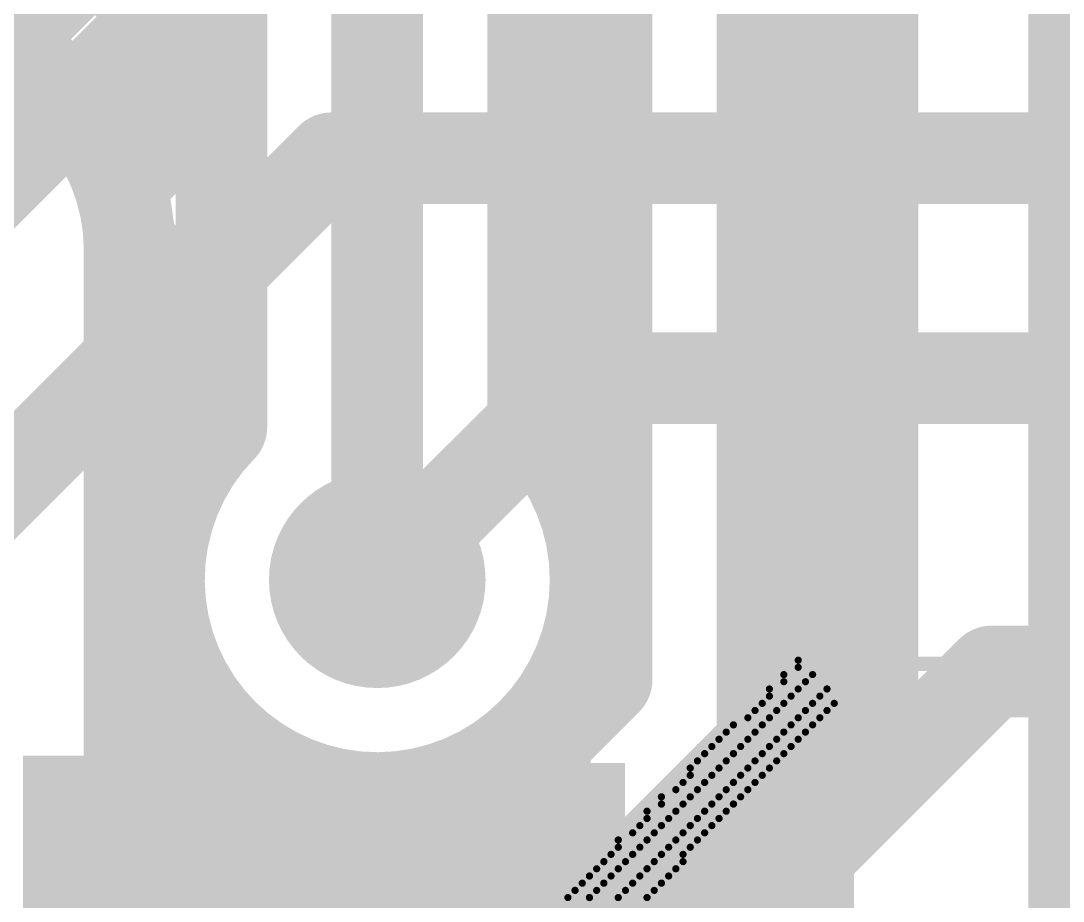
# Model space of a CAD drawing. Header units: inches. Extents: x -0.14 to 1.19, y -0.12 to 0.99.
# Drawn here: x 0.4901 to 0.6038, y 0.6339 to 0.73 of the extents above; entities that cross this region are included whole.
import ezdxf

# ---------------------------------------------------------------- set-up
doc = ezdxf.new("R2010")
doc.units = ezdxf.units.IN
doc.header["$MEASUREMENT"] = 0
for name, color, linetype in [('Bottom Layer', 5, 'Continuous'), ('Bottom Overlay', 54, 'Continuous'), ('Top Layer', 1, 'Continuous'), ('Top Paste', 8, 'Continuous'), ('Top Solder', 216, 'Continuous'), ('Via Holes', 16, 'Continuous')]:
    doc.layers.add(name, color=color, linetype=linetype)

# ---------------------------------------------------------------- blocks, each defined once
blk = doc.blocks.new('SO_14_35')
at = {"layer": 'Top Layer'}
blk.add_hatch(color=1, dxfattribs=at).paths.add_polyline_path([(0.07835, 0.16181), (0.13228, 0.16181), (0.13228, 0.13819), (0.07835, 0.13819)])
at = {"layer": 'Top Paste'}
blk.add_hatch(color=8, dxfattribs=at).paths.add_polyline_path([(0.07835, 0.16181), (0.13228, 0.16181), (0.13228, 0.13819), (0.07835, 0.13819)])
at = {"layer": 'Top Solder'}
blk.add_hatch(color=216, dxfattribs=at).paths.add_polyline_path([(0.07435, 0.16581), (0.13628, 0.16581), (0.13628, 0.13419), (0.07435, 0.13419)])

msp = doc.modelspace()

# ---------------------------------------------------------------- hatches: boundary and pattern name
at = {"layer": 'Bottom Layer'}
h = msp.add_hatch(color=5, dxfattribs=at)
edge = h.paths.add_edge_path()
edge.add_arc((0.529, 0.669), 0.01181, 0, 360)
at = {"layer": 'Top Layer'}
h = msp.add_hatch(color=1, dxfattribs=at)
edge = h.paths.add_edge_path()
edge.add_arc((0.529, 0.669), 0.01181, 0, 360)
msp.add_hatch(color=1, dxfattribs=at).paths.add_polyline_path([(0.556, 0.649), (0.49368, 0.649), (0.49368, 0.571), (0.556, 0.571)])
at = {"layer": 'Via Holes'}
h = msp.add_hatch(color=7, dxfattribs=at)
edge = h.paths.add_edge_path()
edge.add_arc((0.529, 0.669), 0.00591, 0, 360)

# ---------------------------------------------------------------- linework, layer by layer
at = {"layer": 'Bottom Layer'}
for points, const_width in [([(0.46089, 0.775), (0.512, 0.72389)], 0.01), ([(0.577, 0.64856), (0.577, 0.76656)], 0.022), ([(0.611, 0.421), (0.611, 0.76)], 0.022), ([(0.48853, 0.72799), (0.52229, 0.76176)], 0.01), ([(0.45901, 0.75752), (0.49526, 0.72126)], 0.01), ([(0.512, 0.68567), (0.512, 0.74331)], 0.01), ([(0.529, 0.669), (0.529, 0.74331)], 0.01), ([(0.554, 0.65809), (0.554, 0.74157)], 0.01), ([(0.546, 0.72889), (0.554, 0.73689)], 0.01), ([(0.546, 0.68567), (0.546, 0.73627)], 0.01), ([(0.50089, 0.71207), (0.512, 0.72318)], 0.01), ([(0.546, 0.71817), (0.554, 0.71017)], 0.01), ([(0.546, 0.70061), (0.554, 0.70861)], 0.01), ([(0.50199, 0.70561), (0.512, 0.69561)], 0.01), ([(0.502, 0.49778), (0.502, 0.705)], 0.01), ([(0.502, 0.68489), (0.512, 0.69489)], 0.01), ([(0.546, 0.68989), (0.554, 0.68189)], 0.01), ([(0.55122, 0.67755), (0.554, 0.68032)], 0.01), ([(0.502, 0.67732), (0.50565, 0.67367)], 0.01), ([(0.502, 0.65661), (0.50653, 0.66113)], 0.01), ([(0.52406, 0.62815), (0.554, 0.65809)], 0.01), ([(0.53544, 0.607), (0.577, 0.64856)], 0.022), ([(0.502, 0.64904), (0.5233, 0.62774)], 0.01), ([(0.502, 0.62832), (0.52045, 0.64678)], 0.01), ([(0.53367, 0.64565), (0.53762, 0.6417)], 0.01)]:
    msp.add_lwpolyline(points, dxfattribs=dict(at, const_width=const_width))
for points, const_width in [([(0.5435, 0.72889, 1), (0.5485, 0.72889, 1)], 0.005), ([(0.48603, 0.72799, 1), (0.49103, 0.72799, 1)], 0.005), ([(0.5095, 0.72389, 1), (0.5145, 0.72389, 1)], 0.005), ([(0.5095, 0.72318, 1), (0.5145, 0.72318, 1)], 0.005), ([(0.49276, 0.72126, 1), (0.49776, 0.72126, 1)], 0.005), ([(0.49276, 0.72126, 1), (0.49776, 0.72126, 1)], 0.005), ([(0.49276, 0.72126, 1), (0.49776, 0.72126, 1)], 0.005), ([(0.5435, 0.71817, 1), (0.5485, 0.71817, 1)], 0.005), ([(0.49839, 0.71207, 1), (0.50339, 0.71207, 1)], 0.005), ([(0.5515, 0.71017, 1), (0.5565, 0.71017, 1)], 0.005), ([(0.5515, 0.70861, 1), (0.5565, 0.70861, 1)], 0.005), ([(0.49949, 0.70561, 1), (0.50449, 0.70561, 1)], 0.005), ([(0.4995, 0.705, 1), (0.5045, 0.705, 1)], 0.005), ([(0.4995, 0.705, 1), (0.5045, 0.705, 1)], 0.005), ([(0.4995, 0.705, 1), (0.5045, 0.705, 1)], 0.005), ([(0.5435, 0.70061, 1), (0.5485, 0.70061, 1)], 0.005), ([(0.5095, 0.69561, 1), (0.5145, 0.69561, 1)], 0.005), ([(0.5095, 0.69489, 1), (0.5145, 0.69489, 1)], 0.005), ([(0.5435, 0.68989, 1), (0.5485, 0.68989, 1)], 0.005), ([(0.5095, 0.68567, 1), (0.5145, 0.68567, 1)], 0.005), ([(0.5095, 0.68567, 1), (0.5145, 0.68567, 1)], 0.005), ([(0.5435, 0.68567, 1), (0.5485, 0.68567, 1)], 0.005), ([(0.5435, 0.68567, 1), (0.5485, 0.68567, 1)], 0.005), ([(0.4995, 0.68489, 1), (0.5045, 0.68489, 1)], 0.005), ([(0.5515, 0.68189, 1), (0.5565, 0.68189, 1)], 0.005), ([(0.5515, 0.68032, 1), (0.5565, 0.68032, 1)], 0.005), ([(0.4995, 0.67732, 1), (0.5045, 0.67732, 1)], 0.005), ([(0.54872, 0.67755, 1), (0.55372, 0.67755, 1)], 0.005), ([(0.50315, 0.67367, 1), (0.50815, 0.67367, 1)], 0.005), ([(0.5265, 0.669, 1), (0.5315, 0.669, 1)], 0.005), ([(0.55031, 0.669, 1), (0.55531, 0.669, 1)], 0.005), ([(0.55031, 0.669, 1), (0.55531, 0.669, 1)], 0.005), ([(0.50403, 0.66113, 1), (0.50903, 0.66113, 1)], 0.005), ([(0.5515, 0.65809, 1), (0.5565, 0.65809, 1)], 0.005), ([(0.5515, 0.65809, 1), (0.5565, 0.65809, 1)], 0.005), ([(0.4995, 0.65661, 1), (0.5045, 0.65661, 1)], 0.005), ([(0.5715, 0.64856, 1), (0.5825, 0.64856, 1)], 0.011), ([(0.5715, 0.64856, 1), (0.5825, 0.64856, 1)], 0.011), ([(0.4995, 0.64904, 1), (0.5045, 0.64904, 1)], 0.005), ([(0.51795, 0.64678, 1), (0.52295, 0.64678, 1)], 0.005), ([(0.53117, 0.64565, 1), (0.53617, 0.64565, 1)], 0.005), ([(0.53512, 0.6417, 1), (0.54012, 0.6417, 1)], 0.005)]:
    msp.add_lwpolyline(points, format="xyb", close=True, dxfattribs=dict(at, const_width=const_width))
at = {"layer": 'Bottom Layer', "const_width": 0.01}
for points in [[(0.49526, 0.72126, -0.198912), (0.502, 0.705)], [(0.49526, 0.72126, -0.198912), (0.502, 0.705)], [(0.55281, 0.669, -1.488751), (0.512, 0.68567)], [(0.546, 0.68567, -0.196384), (0.55281, 0.669)]]:
    msp.add_lwpolyline(points, format="xyb", dxfattribs=at)
at = {"layer": 'Bottom Overlay', "const_width": 0.000785}
for points in [[(0.57491, 0.66023), (0.6118, 0.66023)], [(0.57491, 0.65945), (0.61259, 0.65945)], [(0.57334, 0.65866), (0.57648, 0.65866)], [(0.57334, 0.65788), (0.57569, 0.65788)], [(0.57177, 0.65709), (0.57491, 0.65709)], [(0.57805, 0.65709), (0.60945, 0.65709)], [(0.57098, 0.65552), (0.57334, 0.65552)], [(0.57177, 0.65631), (0.57412, 0.65631)], [(0.57648, 0.65552), (0.57883, 0.65552)], [(0.57726, 0.65631), (0.61023, 0.65631)], [(0.5702, 0.65474), (0.57255, 0.65474)], [(0.57569, 0.65474), (0.57805, 0.65474)], [(0.56941, 0.65395), (0.57177, 0.65395)], [(0.57491, 0.65395), (0.57726, 0.65395)], [(0.56706, 0.65238), (0.5702, 0.65238)], [(0.56784, 0.65317), (0.57098, 0.65317)], [(0.57334, 0.65238), (0.57569, 0.65238)], [(0.57412, 0.65317), (0.57648, 0.65317)], [(0.56627, 0.6516), (0.56941, 0.6516)], [(0.57255, 0.6516), (0.57491, 0.6516)], [(0.5647, 0.65003), (0.56784, 0.65003)], [(0.56549, 0.65081), (0.56863, 0.65081)], [(0.57098, 0.65003), (0.57334, 0.65003)], [(0.57177, 0.65081), (0.57412, 0.65081)], [(0.56392, 0.64924), (0.56706, 0.64924)], [(0.5702, 0.64924), (0.57255, 0.64924)], [(0.56313, 0.64846), (0.56627, 0.64846)], [(0.56313, 0.64767), (0.56549, 0.64767)], [(0.56863, 0.64767), (0.57098, 0.64767)], [(0.56941, 0.64846), (0.57177, 0.64846)], [(0.56235, 0.64689), (0.5647, 0.64689)], [(0.56784, 0.64689), (0.5702, 0.64689)], [(0.55999, 0.64532), (0.56313, 0.64532)], [(0.56156, 0.6461), (0.56392, 0.6461)], [(0.56627, 0.64532), (0.56863, 0.64532)], [(0.56706, 0.6461), (0.56941, 0.6461)], [(0.55999, 0.64453), (0.56235, 0.64453)], [(0.56549, 0.64453), (0.56784, 0.64453)], [(0.55842, 0.64375), (0.56156, 0.64375)], [(0.55842, 0.64296), (0.56078, 0.64296)], [(0.56392, 0.64296), (0.56627, 0.64296)], [(0.5647, 0.64375), (0.56706, 0.64375)], [(0.55764, 0.64218), (0.55999, 0.64218)], [(0.56313, 0.64218), (0.56549, 0.64218)], [(0.55685, 0.64139), (0.55921, 0.64139)], [(0.56235, 0.64139), (0.5647, 0.64139)], [(0.55528, 0.64061), (0.55842, 0.64061)], [(0.55528, 0.63982), (0.55764, 0.63982)], [(0.56078, 0.63982), (0.56313, 0.63982)], [(0.56156, 0.64061), (0.56392, 0.64061)], [(0.5545, 0.63904), (0.55685, 0.63904)], [(0.55999, 0.63904), (0.56235, 0.63904)], [(0.55293, 0.63747), (0.55528, 0.63747)], [(0.55371, 0.63825), (0.55607, 0.63825)], [(0.55842, 0.63747), (0.56156, 0.63747)], [(0.55921, 0.63825), (0.56235, 0.63825)], [(0.55214, 0.63668), (0.5545, 0.63668)], [(0.55764, 0.63668), (0.56078, 0.63668)], [(0.55057, 0.63511), (0.55293, 0.63511)], [(0.55136, 0.6359), (0.55371, 0.6359)], [(0.55607, 0.63511), (0.55921, 0.63511)], [(0.55685, 0.6359), (0.55999, 0.6359)], [(0.54979, 0.63433), (0.55214, 0.63433)], [(0.55528, 0.63433), (0.55842, 0.63433)]]:
    msp.add_lwpolyline(points, dxfattribs=at)
at = {"layer": 'Bottom Overlay', "const_width": 0.000392}
for points in [[(0.57471, 0.66023, 1), (0.5751, 0.66023, 1)], [(0.57471, 0.65945, 1), (0.5751, 0.65945, 1)], [(0.57314, 0.65866, 1), (0.57353, 0.65866, 1)], [(0.57314, 0.65788, 1), (0.57353, 0.65788, 1)], [(0.5755, 0.65788, 1), (0.57589, 0.65788, 1)], [(0.57628, 0.65866, 1), (0.57667, 0.65866, 1)], [(0.57157, 0.65709, 1), (0.57196, 0.65709, 1)], [(0.57471, 0.65709, 1), (0.5751, 0.65709, 1)], [(0.57785, 0.65709, 1), (0.57824, 0.65709, 1)], [(0.57079, 0.65552, 1), (0.57118, 0.65552, 1)], [(0.57157, 0.65631, 1), (0.57196, 0.65631, 1)], [(0.57314, 0.65552, 1), (0.57353, 0.65552, 1)], [(0.57393, 0.65631, 1), (0.57432, 0.65631, 1)], [(0.57628, 0.65552, 1), (0.57667, 0.65552, 1)], [(0.57707, 0.65631, 1), (0.57746, 0.65631, 1)], [(0.57864, 0.65552, 1), (0.57903, 0.65552, 1)], [(0.57, 0.65474, 1), (0.57039, 0.65474, 1)], [(0.57236, 0.65474, 1), (0.57275, 0.65474, 1)], [(0.5755, 0.65474, 1), (0.57589, 0.65474, 1)], [(0.57785, 0.65474, 1), (0.57824, 0.65474, 1)], [(0.56922, 0.65395, 1), (0.56961, 0.65395, 1)], [(0.57157, 0.65395, 1), (0.57196, 0.65395, 1)], [(0.57471, 0.65395, 1), (0.5751, 0.65395, 1)], [(0.57707, 0.65395, 1), (0.57746, 0.65395, 1)], [(0.56686, 0.65238, 1), (0.56725, 0.65238, 1)], [(0.56764, 0.65317, 1), (0.56804, 0.65317, 1)], [(0.57, 0.65238, 1), (0.57039, 0.65238, 1)], [(0.57079, 0.65317, 1), (0.57118, 0.65317, 1)], [(0.57314, 0.65238, 1), (0.57353, 0.65238, 1)], [(0.57393, 0.65317, 1), (0.57432, 0.65317, 1)], [(0.5755, 0.65238, 1), (0.57589, 0.65238, 1)], [(0.57628, 0.65317, 1), (0.57667, 0.65317, 1)], [(0.56607, 0.6516, 1), (0.56647, 0.6516, 1)], [(0.56922, 0.6516, 1), (0.56961, 0.6516, 1)], [(0.57236, 0.6516, 1), (0.57275, 0.6516, 1)], [(0.57471, 0.6516, 1), (0.5751, 0.6516, 1)], [(0.5645, 0.65003, 1), (0.5649, 0.65003, 1)], [(0.56529, 0.65081, 1), (0.56568, 0.65081, 1)], [(0.56764, 0.65003, 1), (0.56804, 0.65003, 1)], [(0.56843, 0.65081, 1), (0.56882, 0.65081, 1)], [(0.57079, 0.65003, 1), (0.57118, 0.65003, 1)], [(0.57157, 0.65081, 1), (0.57196, 0.65081, 1)], [(0.57314, 0.65003, 1), (0.57353, 0.65003, 1)], [(0.57393, 0.65081, 1), (0.57432, 0.65081, 1)], [(0.56372, 0.64924, 1), (0.56411, 0.64924, 1)], [(0.56686, 0.64924, 1), (0.56725, 0.64924, 1)], [(0.57, 0.64924, 1), (0.57039, 0.64924, 1)], [(0.57236, 0.64924, 1), (0.57275, 0.64924, 1)], [(0.56293, 0.64846, 1), (0.56333, 0.64846, 1)], [(0.56293, 0.64767, 1), (0.56333, 0.64767, 1)], [(0.56529, 0.64767, 1), (0.56568, 0.64767, 1)], [(0.56607, 0.64846, 1), (0.56647, 0.64846, 1)], [(0.56843, 0.64767, 1), (0.56882, 0.64767, 1)], [(0.56922, 0.64846, 1), (0.56961, 0.64846, 1)], [(0.57079, 0.64767, 1), (0.57118, 0.64767, 1)], [(0.57157, 0.64846, 1), (0.57196, 0.64846, 1)], [(0.56215, 0.64689, 1), (0.56254, 0.64689, 1)], [(0.5645, 0.64689, 1), (0.5649, 0.64689, 1)], [(0.56764, 0.64689, 1), (0.56804, 0.64689, 1)], [(0.57, 0.64689, 1), (0.57039, 0.64689, 1)], [(0.55979, 0.64532, 1), (0.56019, 0.64532, 1)], [(0.56136, 0.6461, 1), (0.56176, 0.6461, 1)], [(0.56293, 0.64532, 1), (0.56333, 0.64532, 1)], [(0.56372, 0.6461, 1), (0.56411, 0.6461, 1)], [(0.56607, 0.64532, 1), (0.56647, 0.64532, 1)], [(0.56686, 0.6461, 1), (0.56725, 0.6461, 1)], [(0.56843, 0.64532, 1), (0.56882, 0.64532, 1)], [(0.56922, 0.6461, 1), (0.56961, 0.6461, 1)], [(0.55979, 0.64453, 1), (0.56019, 0.64453, 1)], [(0.56215, 0.64453, 1), (0.56254, 0.64453, 1)], [(0.56529, 0.64453, 1), (0.56568, 0.64453, 1)], [(0.56764, 0.64453, 1), (0.56804, 0.64453, 1)], [(0.55822, 0.64375, 1), (0.55862, 0.64375, 1)], [(0.55822, 0.64296, 1), (0.55862, 0.64296, 1)], [(0.56058, 0.64296, 1), (0.56097, 0.64296, 1)], [(0.56136, 0.64375, 1), (0.56176, 0.64375, 1)], [(0.56372, 0.64296, 1), (0.56411, 0.64296, 1)], [(0.5645, 0.64375, 1), (0.5649, 0.64375, 1)], [(0.56607, 0.64296, 1), (0.56647, 0.64296, 1)], [(0.56686, 0.64375, 1), (0.56725, 0.64375, 1)], [(0.55744, 0.64218, 1), (0.55783, 0.64218, 1)], [(0.55979, 0.64218, 1), (0.56019, 0.64218, 1)], [(0.56293, 0.64218, 1), (0.56333, 0.64218, 1)], [(0.56529, 0.64218, 1), (0.56568, 0.64218, 1)], [(0.55665, 0.64139, 1), (0.55705, 0.64139, 1)], [(0.55901, 0.64139, 1), (0.5594, 0.64139, 1)], [(0.56215, 0.64139, 1), (0.56254, 0.64139, 1)], [(0.5645, 0.64139, 1), (0.5649, 0.64139, 1)], [(0.55508, 0.64061, 1), (0.55548, 0.64061, 1)], [(0.55508, 0.63982, 1), (0.55548, 0.63982, 1)], [(0.55744, 0.63982, 1), (0.55783, 0.63982, 1)], [(0.55822, 0.64061, 1), (0.55862, 0.64061, 1)], [(0.56058, 0.63982, 1), (0.56097, 0.63982, 1)], [(0.56136, 0.64061, 1), (0.56176, 0.64061, 1)], [(0.56293, 0.63982, 1), (0.56333, 0.63982, 1)], [(0.56372, 0.64061, 1), (0.56411, 0.64061, 1)], [(0.5543, 0.63904, 1), (0.55469, 0.63904, 1)], [(0.55665, 0.63904, 1), (0.55705, 0.63904, 1)], [(0.55979, 0.63904, 1), (0.56019, 0.63904, 1)], [(0.56215, 0.63904, 1), (0.56254, 0.63904, 1)], [(0.55273, 0.63747, 1), (0.55312, 0.63747, 1)], [(0.55351, 0.63825, 1), (0.55391, 0.63825, 1)], [(0.55508, 0.63747, 1), (0.55548, 0.63747, 1)], [(0.55587, 0.63825, 1), (0.55626, 0.63825, 1)], [(0.55822, 0.63747, 1), (0.55862, 0.63747, 1)], [(0.55901, 0.63825, 1), (0.5594, 0.63825, 1)], [(0.56136, 0.63747, 1), (0.56176, 0.63747, 1)], [(0.56215, 0.63825, 1), (0.56254, 0.63825, 1)], [(0.55194, 0.63668, 1), (0.55234, 0.63668, 1)], [(0.5543, 0.63668, 1), (0.55469, 0.63668, 1)], [(0.55744, 0.63668, 1), (0.55783, 0.63668, 1)], [(0.56058, 0.63668, 1), (0.56097, 0.63668, 1)], [(0.55037, 0.63511, 1), (0.55077, 0.63511, 1)], [(0.55116, 0.6359, 1), (0.55155, 0.6359, 1)], [(0.55273, 0.63511, 1), (0.55312, 0.63511, 1)], [(0.55351, 0.6359, 1), (0.55391, 0.6359, 1)], [(0.55587, 0.63511, 1), (0.55626, 0.63511, 1)], [(0.55665, 0.6359, 1), (0.55705, 0.6359, 1)], [(0.55901, 0.63511, 1), (0.5594, 0.63511, 1)], [(0.55979, 0.6359, 1), (0.56019, 0.6359, 1)], [(0.54959, 0.63433, 1), (0.54998, 0.63433, 1)], [(0.55194, 0.63433, 1), (0.55234, 0.63433, 1)], [(0.55508, 0.63433, 1), (0.55548, 0.63433, 1)], [(0.55822, 0.63433, 1), (0.55862, 0.63433, 1)]]:
    msp.add_lwpolyline(points, format="xyb", close=True, dxfattribs=at)
at = {"layer": 'Top Layer', "const_width": 0.01}
for points in [[(0.389, 0.614), (0.51, 0.735)], [(0.418, 0.609), (0.524, 0.715)], [(0.524, 0.715), (0.679, 0.715)], [(0.529, 0.669), (0.551, 0.691)], [(0.551, 0.691), (0.643, 0.691)], [(0.576, 0.639), (0.596, 0.659)], [(0.596, 0.659), (0.891, 0.659)], [(0.576, 0.542), (0.576, 0.639)]]:
    msp.add_lwpolyline(points, dxfattribs=at)
at = {"layer": 'Top Layer', "const_width": 0.005}
for points in [[(0.5215, 0.715, 1), (0.5265, 0.715, 1)], [(0.5215, 0.715, 1), (0.5265, 0.715, 1)], [(0.5485, 0.691, 1), (0.5535, 0.691, 1)], [(0.5485, 0.691, 1), (0.5535, 0.691, 1)], [(0.5265, 0.669, 1), (0.5315, 0.669, 1)], [(0.5935, 0.659, 1), (0.5985, 0.659, 1)], [(0.5935, 0.659, 1), (0.5985, 0.659, 1)], [(0.5735, 0.639, 1), (0.5785, 0.639, 1)], [(0.5735, 0.639, 1), (0.5785, 0.639, 1)]]:
    msp.add_lwpolyline(points, format="xyb", close=True, dxfattribs=at)

# ---------------------------------------------------------------- block references
msp.add_blockref('SO_14_35', (0.416, 0.484))

doc.saveas('drawing.dxf')
